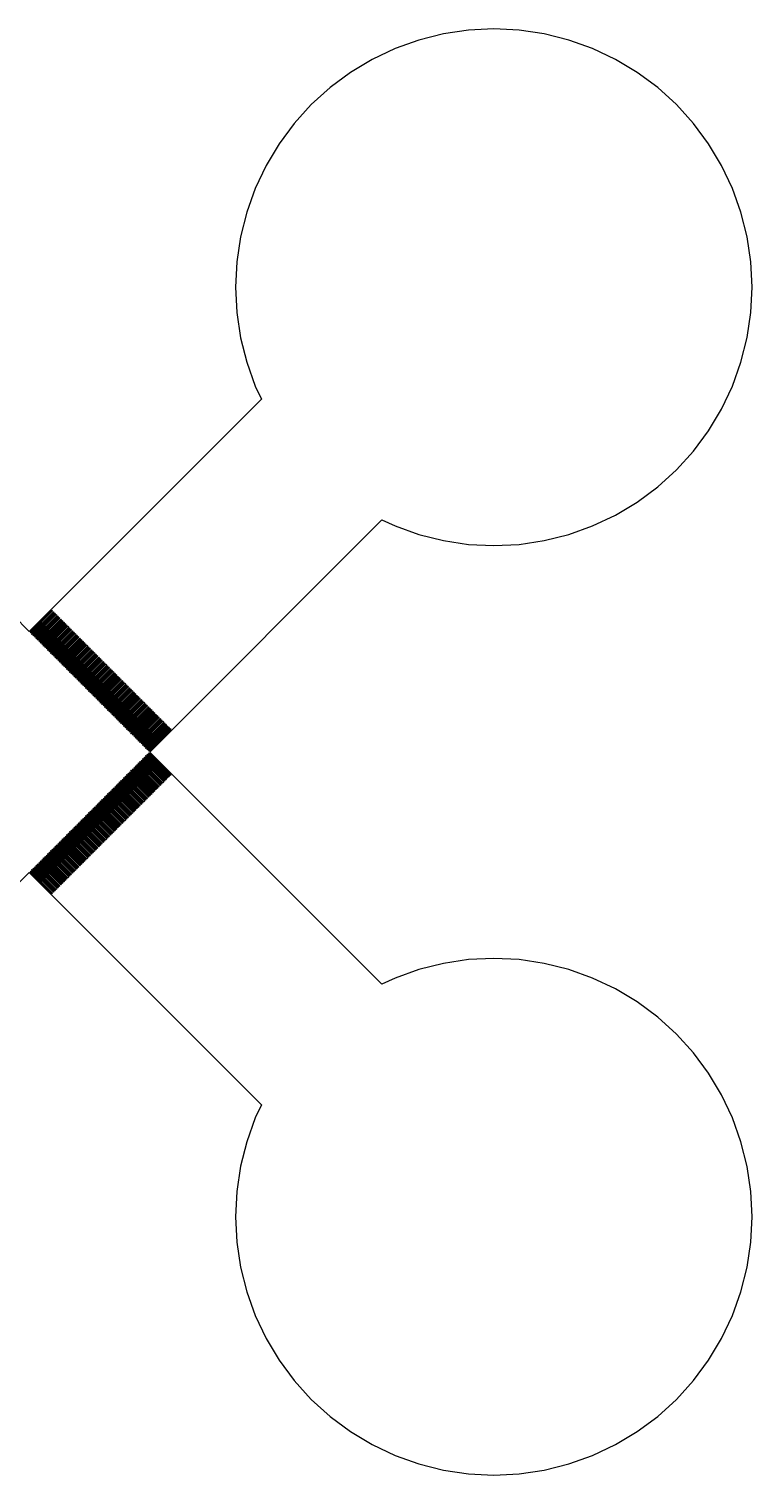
# Model space of a CAD drawing. Extents: x -73 to 181, y -8 to 80.
# Drawn here: x 27 to 34, y 38 to 52 of the extents above; entities that cross this region are included whole.
import ezdxf

# ---------------------------------------------------------------- set-up
doc = ezdxf.new("R2010")
doc.units = 0

msp = doc.modelspace()

# ---------------------------------------------------------------- linework, layer by layer
for p, q in [((31.0095, 51.9491), (30.7715, 51.8895)), ((31.2521, 51.9851), (31.0095, 51.9491)), ((31.4972, 51.9972), (31.2521, 51.9851)), ((31.7422, 51.9851), (31.4972, 51.9972)), ((31.9849, 51.9491), (31.7422, 51.9851)), ((32.2229, 51.8895), (31.9849, 51.9491)), ((30.5405, 51.8069), (30.3187, 51.702)), ((30.7715, 51.8895), (30.5405, 51.8069)), ((32.4539, 51.8069), (32.2229, 51.8895)), ((32.6757, 51.702), (32.4539, 51.8069)), ((30.3187, 51.702), (30.1083, 51.5759)), ((32.8861, 51.5759), (32.6757, 51.702)), ((30.1083, 51.5759), (29.9112, 51.4297)), ((33.0832, 51.4297), (32.8861, 51.5759)), ((29.9112, 51.4297), (29.7294, 51.265)), ((33.265, 51.265), (33.0832, 51.4297)), ((29.7294, 51.265), (29.5647, 51.0832)), ((33.4297, 51.0832), (33.265, 51.265)), ((29.5647, 51.0832), (29.4185, 50.8861)), ((33.5759, 50.8861), (33.4297, 51.0832)), ((29.4185, 50.8861), (29.2924, 50.6757)), ((33.702, 50.6757), (33.5759, 50.8861)), ((29.2924, 50.6757), (29.1875, 50.4539)), ((33.8069, 50.4539), (33.702, 50.6757)), ((29.1875, 50.4539), (29.1048, 50.2229)), ((33.8895, 50.2229), (33.8069, 50.4539)), ((29.1048, 50.2229), (29.0452, 49.9849)), ((33.9491, 49.9849), (33.8895, 50.2229)), ((29.0452, 49.9849), (29.0092, 49.7422)), ((33.9851, 49.7422), (33.9491, 49.9849)), ((29.0092, 49.7422), (28.9972, 49.4972)), ((33.9972, 49.4972), (33.9851, 49.7422)), ((28.9972, 49.4972), (29.0092, 49.2521)), ((33.9851, 49.2521), (33.9972, 49.4972)), ((29.0092, 49.2521), (29.0452, 49.0094)), ((33.9491, 49.0095), (33.9851, 49.2521)), ((29.0452, 49.0094), (29.1048, 48.7715)), ((33.8895, 48.7715), (33.9491, 49.0095)), ((29.1048, 48.7715), (29.1875, 48.5405)), ((33.8069, 48.5405), (33.8895, 48.7715)), ((29.1875, 48.5405), (29.2473, 48.414)), ((33.702, 48.3187), (33.8069, 48.5405)), ((27, 46.1667), (24.7527, 48.414)), ((29.2473, 48.414), (27, 46.1667)), ((33.5759, 48.1083), (33.702, 48.3187)), ((33.4297, 47.9112), (33.5759, 48.1083)), ((33.265, 47.7294), (33.4297, 47.9112)), ((33.0832, 47.5647), (33.265, 47.7294)), ((32.8861, 47.4185), (33.0832, 47.5647)), ((32.6757, 47.2924), (32.8861, 47.4185)), ((28.1667, 45), (30.414, 47.2473)), ((30.414, 47.2473), (30.5405, 47.1875)), ((30.5405, 47.1875), (30.7715, 47.1048)), ((32.2229, 47.1048), (32.4539, 47.1875)), ((32.4539, 47.1875), (32.6757, 47.2924)), ((30.7715, 47.1048), (31.0094, 47.0452)), ((31.0094, 47.0452), (31.2521, 47.0092)), ((31.7422, 47.0092), (31.9849, 47.0452)), ((31.9849, 47.0452), (32.2229, 47.1048)), ((31.2521, 47.0092), (31.4972, 46.9972)), ((31.4972, 46.9972), (31.7422, 47.0092)), ((27.0071, 46.1596), (27.2192, 46.3718)), ((27.2263, 46.3647), (27.0141, 46.1526)), ((27.0212, 46.1455), (27.2333, 46.3576)), ((27.2404, 46.3506), (27.0283, 46.1384)), ((27.0354, 46.1314), (27.2475, 46.3435)), ((27.2545, 46.3364), (27.0424, 46.1243)), ((27.0495, 46.1172), (27.2616, 46.3293)), ((27.2687, 46.3223), (27.0566, 46.1102)), ((27.2192, 46.3718), (27.2263, 46.3647)), ((27.2333, 46.3576), (27.2404, 46.3506)), ((27.2475, 46.3435), (27.2545, 46.3364)), ((27.2616, 46.3293), (27.2687, 46.3223)), ((27.0636, 46.1031), (27.2758, 46.3152)), ((27.2828, 46.3081), (27.0707, 46.096)), ((27.0778, 46.0889), (27.2899, 46.3011)), ((27.297, 46.294), (27.0849, 46.0819)), ((27.0919, 46.0748), (27.304, 46.2869)), ((27.3111, 46.2799), (27.099, 46.0677)), ((27.1061, 46.0607), (27.3182, 46.2728)), ((27.3253, 46.2657), (27.1131, 46.0536)), ((27.1202, 46.0465), (27.3323, 46.2586)), ((27.3394, 46.2516), (27.1273, 46.0394)), ((27.1344, 46.0324), (27.3465, 46.2445)), ((27.3535, 46.2374), (27.1414, 46.0253)), ((27.1485, 46.0182), (27.3606, 46.2303)), ((27.3677, 46.2233), (27.1556, 46.0112)), ((27.1626, 46.0041), (27.3748, 46.2162)), ((27.3818, 46.2091), (27.1697, 45.997)), ((27.1768, 45.9899), (27.3889, 46.2021)), ((27.396, 46.195), (27.1839, 45.9829)), ((27.1909, 45.9758), (27.403, 46.1879)), ((27.2758, 46.3152), (27.2828, 46.3081)), ((27.2899, 46.3011), (27.297, 46.294)), ((27.304, 46.2869), (27.3111, 46.2799)), ((27.3182, 46.2728), (27.3253, 46.2657)), ((27.3323, 46.2586), (27.3394, 46.2516)), ((27.3465, 46.2445), (27.3535, 46.2374)), ((27.3606, 46.2303), (27.3677, 46.2233)), ((27.3748, 46.2162), (27.3818, 46.2091)), ((27.3889, 46.2021), (27.396, 46.195)), ((27.403, 46.1879), (27.4101, 46.1809)), ((27.0141, 46.1526), (27.0071, 46.1596)), ((27.0283, 46.1384), (27.0212, 46.1455)), ((27.0424, 46.1243), (27.0354, 46.1314)), ((27.0566, 46.1102), (27.0495, 46.1172)), ((27.0707, 46.096), (27.0636, 46.1031)), ((27.0849, 46.0819), (27.0778, 46.0889)), ((27.099, 46.0677), (27.0919, 46.0748)), ((27.1131, 46.0536), (27.1061, 46.0607)), ((27.1273, 46.0394), (27.1202, 46.0465)), ((27.4101, 46.1809), (27.198, 45.9687)), ((27.2051, 45.9617), (27.4172, 46.1738)), ((27.4243, 46.1667), (27.2121, 45.9546)), ((27.2192, 45.9475), (27.4313, 46.1597)), ((27.4384, 46.1526), (27.2263, 45.9404)), ((27.2334, 45.9334), (27.4455, 46.1455)), ((27.4525, 46.1384), (27.2404, 45.9263)), ((27.2475, 45.9192), (27.4596, 46.1314)), ((27.4667, 46.1243), (27.2546, 45.9122)), ((27.2616, 45.9051), (27.4738, 46.1172)), ((27.4808, 46.1101), (27.2687, 45.898)), ((27.2758, 45.8909), (27.4879, 46.1031)), ((27.495, 46.096), (27.2829, 45.8839)), ((27.2899, 45.8768), (27.502, 46.0889)), ((27.5091, 46.0819), (27.297, 45.8697)), ((27.3041, 45.8627), (27.5162, 46.0748)), ((27.5233, 46.0677), (27.3111, 45.8556)), ((27.3182, 45.8485), (27.5303, 46.0607)), ((27.5374, 46.0536), (27.3253, 45.8414)), ((27.3323, 45.8344), (27.5445, 46.0465)), ((27.4172, 46.1738), (27.4243, 46.1667)), ((27.4313, 46.1597), (27.4384, 46.1526)), ((27.4455, 46.1455), (27.4525, 46.1384)), ((27.4596, 46.1314), (27.4667, 46.1243)), ((27.4738, 46.1172), (27.4808, 46.1101)), ((27.4879, 46.1031), (27.495, 46.096)), ((27.502, 46.0889), (27.5091, 46.0819)), ((27.5162, 46.0748), (27.5233, 46.0677)), ((27.5303, 46.0607), (27.5374, 46.0536)), ((27.5445, 46.0465), (27.5515, 46.0394)), ((27.1414, 46.0253), (27.1344, 46.0324)), ((27.1556, 46.0112), (27.1485, 46.0182)), ((27.1697, 45.997), (27.1626, 46.0041)), ((27.1839, 45.9829), (27.1768, 45.9899)), ((27.198, 45.9687), (27.1909, 45.9758)), ((27.2121, 45.9546), (27.2051, 45.9617)), ((27.2263, 45.9404), (27.2192, 45.9475)), ((27.2404, 45.9263), (27.2334, 45.9334)), ((27.2546, 45.9122), (27.2475, 45.9192)), ((27.2687, 45.898), (27.2616, 45.9051)), ((27.5515, 46.0394), (27.3394, 45.8273)), ((27.3465, 45.8202), (27.5586, 46.0324)), ((27.5657, 46.0253), (27.3535, 45.8132)), ((27.3606, 45.8061), (27.5728, 46.0182)), ((27.5798, 46.0112), (27.3677, 45.799)), ((27.3748, 45.792), (27.5869, 46.0041)), ((27.594, 45.997), (27.3818, 45.7849)), ((27.3889, 45.7778), (27.601, 45.9899)), ((27.6081, 45.9829), (27.396, 45.7707)), ((27.4031, 45.7637), (27.6152, 45.9758)), ((27.6223, 45.9687), (27.4101, 45.7566)), ((27.4172, 45.7495), (27.6293, 45.9617)), ((27.6364, 45.9546), (27.4243, 45.7424)), ((27.4313, 45.7354), (27.6435, 45.9475)), ((27.6505, 45.9404), (27.4384, 45.7283)), ((27.4455, 45.7212), (27.6576, 45.9334)), ((27.6647, 45.9263), (27.4525, 45.7142)), ((27.4596, 45.7071), (27.6718, 45.9192)), ((27.6788, 45.9122), (27.4667, 45.7)), ((27.4738, 45.693), (27.6859, 45.9051)), ((27.5586, 46.0324), (27.5657, 46.0253)), ((27.5728, 46.0182), (27.5798, 46.0112)), ((27.5869, 46.0041), (27.594, 45.997)), ((27.601, 45.9899), (27.6081, 45.9829)), ((27.6152, 45.9758), (27.6223, 45.9687)), ((27.6293, 45.9617), (27.6364, 45.9546)), ((27.6435, 45.9475), (27.6505, 45.9404)), ((27.6576, 45.9334), (27.6647, 45.9263)), ((27.6718, 45.9192), (27.6788, 45.9122)), ((27.6859, 45.9051), (27.693, 45.898)), ((27.2829, 45.8839), (27.2758, 45.8909)), ((27.297, 45.8697), (27.2899, 45.8768)), ((27.3111, 45.8556), (27.3041, 45.8627)), ((27.3253, 45.8414), (27.3182, 45.8485)), ((27.3394, 45.8273), (27.3323, 45.8344)), ((27.3535, 45.8132), (27.3465, 45.8202)), ((27.3677, 45.799), (27.3606, 45.8061)), ((27.3818, 45.7849), (27.3748, 45.792)), ((27.396, 45.7707), (27.3889, 45.7778)), ((27.4101, 45.7566), (27.4031, 45.7637)), ((27.693, 45.898), (27.4808, 45.6859)), ((27.4879, 45.6788), (27.7, 45.8909)), ((27.7071, 45.8839), (27.495, 45.6718)), ((27.502, 45.6647), (27.7142, 45.8768)), ((27.7212, 45.8697), (27.5091, 45.6576)), ((27.5162, 45.6505), (27.7283, 45.8627)), ((27.7354, 45.8556), (27.5233, 45.6435)), ((27.5303, 45.6364), (27.7425, 45.8485)), ((27.7495, 45.8414), (27.5374, 45.6293)), ((27.5445, 45.6222), (27.7566, 45.8344)), ((27.7637, 45.8273), (27.5515, 45.6152)), ((27.5586, 45.6081), (27.7708, 45.8202)), ((27.7778, 45.8132), (27.5657, 45.601)), ((27.5728, 45.594), (27.7849, 45.8061)), ((27.792, 45.799), (27.5798, 45.5869)), ((27.5869, 45.5798), (27.799, 45.792)), ((27.8061, 45.7849), (27.594, 45.5728)), ((27.601, 45.5657), (27.8132, 45.7778)), ((27.8202, 45.7708), (27.6081, 45.5586)), ((27.6152, 45.5515), (27.8273, 45.7637)), ((27.7, 45.8909), (27.7071, 45.8839)), ((27.7142, 45.8768), (27.7212, 45.8697)), ((27.7283, 45.8627), (27.7354, 45.8556)), ((27.7425, 45.8485), (27.7495, 45.8414)), ((27.7566, 45.8344), (27.7637, 45.8273)), ((27.7708, 45.8202), (27.7778, 45.8132)), ((27.7849, 45.8061), (27.792, 45.799)), ((27.799, 45.792), (27.8061, 45.7849)), ((27.8132, 45.7778), (27.8202, 45.7708)), ((27.8273, 45.7637), (27.8344, 45.7566)), ((27.4243, 45.7424), (27.4172, 45.7495)), ((27.4384, 45.7283), (27.4313, 45.7354)), ((27.4525, 45.7142), (27.4455, 45.7212)), ((27.4667, 45.7), (27.4596, 45.7071)), ((27.4808, 45.6859), (27.4738, 45.693)), ((27.495, 45.6718), (27.4879, 45.6788)), ((27.5091, 45.6576), (27.502, 45.6647)), ((27.5233, 45.6435), (27.5162, 45.6505)), ((27.5374, 45.6293), (27.5303, 45.6364)), ((27.5515, 45.6152), (27.5445, 45.6222)), ((27.8344, 45.7566), (27.6222, 45.5445)), ((27.6293, 45.5374), (27.8414, 45.7495)), ((27.8485, 45.7425), (27.6364, 45.5303)), ((27.6435, 45.5233), (27.8556, 45.7354)), ((27.8627, 45.7283), (27.6505, 45.5162)), ((27.6576, 45.5091), (27.8697, 45.7212)), ((27.8768, 45.7142), (27.6647, 45.502)), ((27.6718, 45.495), (27.8839, 45.7071)), ((27.8909, 45.7), (27.6788, 45.4879)), ((27.6859, 45.4808), (27.898, 45.693)), ((27.9051, 45.6859), (27.693, 45.4738)), ((27.7, 45.4667), (27.9122, 45.6788)), ((27.9192, 45.6718), (27.7071, 45.4596)), ((27.7142, 45.4525), (27.9263, 45.6647)), ((27.9334, 45.6576), (27.7212, 45.4455)), ((27.7283, 45.4384), (27.9404, 45.6505)), ((27.9475, 45.6435), (27.7354, 45.4313)), ((27.7424, 45.4243), (27.9546, 45.6364)), ((27.9617, 45.6293), (27.7495, 45.4172)), ((27.7566, 45.4101), (27.9687, 45.6223)), ((27.8414, 45.7495), (27.8485, 45.7425)), ((27.8556, 45.7354), (27.8627, 45.7283)), ((27.8697, 45.7212), (27.8768, 45.7142)), ((27.8839, 45.7071), (27.8909, 45.7)), ((27.898, 45.693), (27.9051, 45.6859)), ((27.9122, 45.6788), (27.9192, 45.6718)), ((27.9263, 45.6647), (27.9334, 45.6576)), ((27.9404, 45.6505), (27.9475, 45.6435)), ((27.9546, 45.6364), (27.9617, 45.6293)), ((27.9687, 45.6223), (27.9758, 45.6152)), ((27.5657, 45.601), (27.5586, 45.6081)), ((27.5798, 45.5869), (27.5728, 45.594)), ((27.594, 45.5728), (27.5869, 45.5798)), ((27.6081, 45.5586), (27.601, 45.5657)), ((27.6222, 45.5445), (27.6152, 45.5515)), ((27.6364, 45.5303), (27.6293, 45.5374)), ((27.6505, 45.5162), (27.6435, 45.5233)), ((27.6647, 45.502), (27.6576, 45.5091)), ((27.6788, 45.4879), (27.6718, 45.495)), ((27.9758, 45.6152), (27.7637, 45.4031)), ((27.7707, 45.396), (27.9829, 45.6081)), ((27.9899, 45.601), (27.7778, 45.3889)), ((27.7849, 45.3818), (27.997, 45.594)), ((28.0041, 45.5869), (27.792, 45.3748)), ((27.799, 45.3677), (28.0112, 45.5798)), ((28.0182, 45.5728), (27.8061, 45.3606)), ((27.8132, 45.3535), (28.0253, 45.5657)), ((28.0324, 45.5586), (27.8202, 45.3465)), ((27.8273, 45.3394), (28.0394, 45.5515)), ((28.0465, 45.5445), (27.8344, 45.3323)), ((27.8414, 45.3253), (28.0536, 45.5374)), ((28.0607, 45.5303), (27.8485, 45.3182)), ((27.8556, 45.3111), (28.0677, 45.5233)), ((28.0748, 45.5162), (27.8627, 45.3041)), ((27.8697, 45.297), (28.0819, 45.5091)), ((28.0889, 45.502), (27.8768, 45.2899)), ((27.8839, 45.2829), (28.096, 45.495)), ((28.1031, 45.4879), (27.8909, 45.2758)), ((27.9829, 45.6081), (27.9899, 45.601)), ((27.997, 45.594), (28.0041, 45.5869)), ((28.0112, 45.5798), (28.0182, 45.5728)), ((28.0253, 45.5657), (28.0324, 45.5586)), ((28.0394, 45.5515), (28.0465, 45.5445)), ((28.0536, 45.5374), (28.0607, 45.5303)), ((28.0677, 45.5233), (28.0748, 45.5162)), ((28.0819, 45.5091), (28.0889, 45.502)), ((28.096, 45.495), (28.1031, 45.4879)), ((27.693, 45.4738), (27.6859, 45.4808)), ((27.7071, 45.4596), (27.7, 45.4667)), ((27.7212, 45.4455), (27.7142, 45.4525)), ((27.7354, 45.4313), (27.7283, 45.4384)), ((27.7495, 45.4172), (27.7424, 45.4243)), ((27.7637, 45.4031), (27.7566, 45.4101)), ((27.7778, 45.3889), (27.7707, 45.396)), ((27.792, 45.3748), (27.7849, 45.3818)), ((27.8061, 45.3606), (27.799, 45.3677)), ((27.8202, 45.3465), (27.8132, 45.3535)), ((27.898, 45.2687), (28.1101, 45.4808)), ((28.1172, 45.4738), (27.9051, 45.2616)), ((27.9122, 45.2546), (28.1243, 45.4667)), ((28.1314, 45.4596), (27.9192, 45.2475)), ((27.9263, 45.2404), (28.1384, 45.4525)), ((28.1455, 45.4455), (27.9334, 45.2334)), ((27.9404, 45.2263), (28.1526, 45.4384)), ((28.1597, 45.4313), (27.9475, 45.2192)), ((27.9546, 45.2121), (28.1667, 45.4243)), ((28.1738, 45.4172), (27.9617, 45.2051)), ((27.9687, 45.198), (28.1809, 45.4101)), ((28.1879, 45.403), (27.9758, 45.1909)), ((27.9829, 45.1839), (28.195, 45.396)), ((28.2021, 45.3889), (27.9899, 45.1768)), ((27.997, 45.1697), (28.2091, 45.3818)), ((28.2162, 45.3748), (28.0041, 45.1626)), ((28.0112, 45.1556), (28.2233, 45.3677)), ((28.2303, 45.3606), (28.0182, 45.1485)), ((28.0253, 45.1414), (28.2374, 45.3535)), ((28.2445, 45.3465), (28.0324, 45.1344)), ((28.1101, 45.4808), (28.1172, 45.4738)), ((28.1243, 45.4667), (28.1314, 45.4596)), ((28.1384, 45.4525), (28.1455, 45.4455)), ((28.1526, 45.4384), (28.1597, 45.4313)), ((28.1667, 45.4243), (28.1738, 45.4172)), ((28.1809, 45.4101), (28.1879, 45.403)), ((28.195, 45.396), (28.2021, 45.3889)), ((28.2091, 45.3818), (28.2162, 45.3748)), ((28.2233, 45.3677), (28.2303, 45.3606)), ((28.2374, 45.3535), (28.2445, 45.3465)), ((27.8344, 45.3323), (27.8273, 45.3394)), ((27.8485, 45.3182), (27.8414, 45.3253)), ((27.8627, 45.3041), (27.8556, 45.3111)), ((27.8768, 45.2899), (27.8697, 45.297)), ((27.8909, 45.2758), (27.8839, 45.2829)), ((27.9051, 45.2616), (27.898, 45.2687)), ((27.9192, 45.2475), (27.9122, 45.2546)), ((27.9334, 45.2334), (27.9263, 45.2404)), ((27.9475, 45.2192), (27.9404, 45.2263)), ((27.9617, 45.2051), (27.9546, 45.2121)), ((28.0394, 45.1273), (28.2516, 45.3394)), ((28.2586, 45.3323), (28.0465, 45.1202)), ((28.0536, 45.1131), (28.2657, 45.3253)), ((28.2728, 45.3182), (28.0607, 45.1061)), ((28.0677, 45.099), (28.2799, 45.3111)), ((28.2869, 45.304), (28.0748, 45.0919)), ((28.0819, 45.0849), (28.294, 45.297)), ((28.3011, 45.2899), (28.0889, 45.0778)), ((28.096, 45.0707), (28.3081, 45.2828)), ((28.3152, 45.2758), (28.1031, 45.0636)), ((28.1102, 45.0566), (28.3223, 45.2687)), ((28.3293, 45.2616), (28.1172, 45.0495)), ((28.1243, 45.0424), (28.3364, 45.2545)), ((28.3435, 45.2475), (28.1314, 45.0354)), ((28.1384, 45.0283), (28.3506, 45.2404)), ((28.3576, 45.2333), (28.1455, 45.0212)), ((28.1526, 45.0141), (28.3647, 45.2263)), ((28.3718, 45.2192), (28.1596, 45.0071)), ((28.2516, 45.3394), (28.2586, 45.3323)), ((28.2657, 45.3253), (28.2728, 45.3182)), ((28.2799, 45.3111), (28.2869, 45.304)), ((28.294, 45.297), (28.3011, 45.2899)), ((28.3081, 45.2828), (28.3152, 45.2758)), ((28.3223, 45.2687), (28.3293, 45.2616)), ((28.3364, 45.2545), (28.3435, 45.2475)), ((28.3506, 45.2404), (28.3576, 45.2333)), ((28.3647, 45.2263), (28.3718, 45.2192)), ((27.9758, 45.1909), (27.9687, 45.198)), ((27.9899, 45.1768), (27.9829, 45.1839)), ((28.0041, 45.1626), (27.997, 45.1697)), ((28.0182, 45.1485), (28.0112, 45.1556)), ((28.0324, 45.1344), (28.0253, 45.1414)), ((28.0465, 45.1202), (28.0394, 45.1273)), ((28.0607, 45.1061), (28.0536, 45.1131)), ((28.0748, 45.0919), (28.0677, 45.099)), ((28.0889, 45.0778), (28.0819, 45.0849)), ((28.1031, 45.0636), (28.096, 45.0707)), ((28.0818, 44.9151), (28.0889, 44.9222)), ((28.0889, 44.9222), (28.3011, 44.7101)), ((28.096, 44.9293), (28.1031, 44.9363)), ((28.3081, 44.7171), (28.096, 44.9293)), ((28.1031, 44.9363), (28.3152, 44.7242)), ((28.1101, 44.9434), (28.1172, 44.9505)), ((28.3223, 44.7313), (28.1101, 44.9434)), ((28.1172, 45.0495), (28.1102, 45.0566)), ((28.1172, 44.9505), (28.3293, 44.7384)), ((28.1314, 45.0354), (28.1243, 45.0424)), ((28.1243, 44.9576), (28.1314, 44.9646)), ((28.3364, 44.7454), (28.1243, 44.9576)), ((28.1314, 44.9646), (28.3435, 44.7525)), ((28.1455, 45.0212), (28.1384, 45.0283)), ((28.1384, 44.9717), (28.1455, 44.9788)), ((28.3506, 44.7596), (28.1384, 44.9717)), ((28.1455, 44.9788), (28.3576, 44.7667)), ((28.1596, 45.0071), (28.1526, 45.0141)), ((28.1526, 44.9858), (28.1596, 44.9929)), ((28.3647, 44.7737), (28.1526, 44.9858)), ((28.1596, 44.9929), (28.3718, 44.7808)), ((30.414, 42.7527), (28.1667, 45)), ((27.9546, 44.7879), (27.9617, 44.7949)), ((28.1667, 44.5757), (27.9546, 44.7879)), ((27.9617, 44.7949), (28.1738, 44.5828)), ((27.9687, 44.802), (27.9758, 44.8091)), ((28.1808, 44.5899), (27.9687, 44.802)), ((27.9758, 44.8091), (28.1879, 44.597)), ((27.9829, 44.8161), (27.9899, 44.8232)), ((28.195, 44.604), (27.9829, 44.8161)), ((27.9899, 44.8232), (28.2021, 44.6111)), ((27.997, 44.8303), (28.0041, 44.8374)), ((28.2091, 44.6182), (27.997, 44.8303)), ((28.0041, 44.8374), (28.2162, 44.6252)), ((28.0112, 44.8444), (28.0182, 44.8515)), ((28.2233, 44.6323), (28.0112, 44.8444)), ((28.0182, 44.8515), (28.2303, 44.6394)), ((28.0253, 44.8586), (28.0324, 44.8656)), ((28.2374, 44.6465), (28.0253, 44.8586)), ((28.0324, 44.8656), (28.2445, 44.6535)), ((28.0394, 44.8727), (28.0465, 44.8798)), ((28.2516, 44.6606), (28.0394, 44.8727)), ((28.0465, 44.8798), (28.2586, 44.6677)), ((28.0536, 44.8869), (28.0606, 44.8939)), ((28.2657, 44.6747), (28.0536, 44.8869)), ((28.0606, 44.8939), (28.2728, 44.6818)), ((28.0677, 44.901), (28.0748, 44.9081)), ((28.2798, 44.6889), (28.0677, 44.901)), ((28.0748, 44.9081), (28.2869, 44.6959)), ((28.294, 44.703), (28.0818, 44.9151)), ((27.8132, 44.6464), (27.8202, 44.6535)), ((28.0253, 44.4343), (27.8132, 44.6464)), ((27.8202, 44.6535), (28.0323, 44.4414)), ((27.8273, 44.6606), (27.8344, 44.6676)), ((28.0394, 44.4485), (27.8273, 44.6606)), ((27.8344, 44.6676), (28.0465, 44.4555)), ((27.8414, 44.6747), (27.8485, 44.6818)), ((28.0536, 44.4626), (27.8414, 44.6747)), ((27.8485, 44.6818), (28.0606, 44.4697)), ((27.8556, 44.6889), (27.8627, 44.6959)), ((28.0677, 44.4767), (27.8556, 44.6889)), ((27.8627, 44.6959), (28.0748, 44.4838)), ((27.8697, 44.703), (27.8768, 44.7101)), ((28.0819, 44.4909), (27.8697, 44.703)), ((27.8768, 44.7101), (28.0889, 44.498)), ((27.8839, 44.7171), (27.8909, 44.7242)), ((28.096, 44.505), (27.8839, 44.7171)), ((27.8909, 44.7242), (28.1031, 44.5121)), ((27.898, 44.7313), (27.9051, 44.7384)), ((28.1101, 44.5192), (27.898, 44.7313)), ((27.9051, 44.7384), (28.1172, 44.5262)), ((27.9122, 44.7454), (27.9192, 44.7525)), ((28.1243, 44.5333), (27.9122, 44.7454)), ((27.9192, 44.7525), (28.1313, 44.5404)), ((27.9263, 44.7596), (27.9334, 44.7666)), ((28.1384, 44.5474), (27.9263, 44.7596)), ((27.9334, 44.7666), (28.1455, 44.5545)), ((27.9404, 44.7737), (27.9475, 44.7808)), ((28.1526, 44.5616), (27.9404, 44.7737)), ((27.9475, 44.7808), (28.1596, 44.5687)), ((28.2445, 44.6535), (28.2374, 44.6465)), ((28.2586, 44.6677), (28.2516, 44.6606)), ((28.2728, 44.6818), (28.2657, 44.6747)), ((28.2869, 44.6959), (28.2798, 44.6889)), ((28.3011, 44.7101), (28.294, 44.703)), ((28.3152, 44.7242), (28.3081, 44.7171)), ((28.3293, 44.7384), (28.3223, 44.7313)), ((28.3435, 44.7525), (28.3364, 44.7454)), ((28.3576, 44.7667), (28.3506, 44.7596)), ((28.3718, 44.7808), (28.3647, 44.7737)), ((27.6717, 44.505), (27.6788, 44.5121)), ((27.8839, 44.2929), (27.6717, 44.505)), ((27.6788, 44.5121), (27.8909, 44.3)), ((27.6859, 44.5191), (27.6929, 44.5262)), ((27.898, 44.307), (27.6859, 44.5191)), ((27.6929, 44.5262), (27.9051, 44.3141)), ((27.7, 44.5333), (27.7071, 44.5404)), ((27.9122, 44.3212), (27.7, 44.5333)), ((27.7071, 44.5404), (27.9192, 44.3282)), ((27.7142, 44.5474), (27.7212, 44.5545)), ((27.9263, 44.3353), (27.7142, 44.5474)), ((27.7212, 44.5545), (27.9334, 44.3424)), ((27.7283, 44.5616), (27.7354, 44.5686)), ((27.9404, 44.3495), (27.7283, 44.5616)), ((27.7354, 44.5686), (27.9475, 44.3565)), ((27.7424, 44.5757), (27.7495, 44.5828)), ((27.9546, 44.3636), (27.7424, 44.5757)), ((27.7495, 44.5828), (27.9616, 44.3707)), ((27.7566, 44.5899), (27.7637, 44.5969)), ((27.9687, 44.3777), (27.7566, 44.5899)), ((27.7637, 44.5969), (27.9758, 44.3848)), ((27.7707, 44.604), (27.7778, 44.6111)), ((27.9829, 44.3919), (27.7707, 44.604)), ((27.7778, 44.6111), (27.9899, 44.399)), ((27.7849, 44.6181), (27.7919, 44.6252)), ((27.997, 44.406), (27.7849, 44.6181)), ((27.7919, 44.6252), (28.0041, 44.4131)), ((27.799, 44.6323), (27.8061, 44.6394)), ((28.0111, 44.4202), (27.799, 44.6323)), ((27.8061, 44.6394), (28.0182, 44.4272)), ((28.1031, 44.5121), (28.096, 44.505)), ((28.1172, 44.5262), (28.1101, 44.5192)), ((28.1313, 44.5404), (28.1243, 44.5333)), ((28.1455, 44.5545), (28.1384, 44.5474)), ((28.1596, 44.5687), (28.1526, 44.5616)), ((28.1738, 44.5828), (28.1667, 44.5757)), ((28.1879, 44.597), (28.1808, 44.5899)), ((28.2021, 44.6111), (28.195, 44.604)), ((28.2162, 44.6252), (28.2091, 44.6182)), ((28.2303, 44.6394), (28.2233, 44.6323)), ((27.5303, 44.3636), (27.5374, 44.3707)), ((27.7424, 44.1515), (27.5303, 44.3636)), ((27.5374, 44.3707), (27.7495, 44.1586)), ((27.5445, 44.3777), (27.5515, 44.3848)), ((27.7566, 44.1656), (27.5445, 44.3777)), ((27.5515, 44.3848), (27.7637, 44.1727)), ((27.5586, 44.3919), (27.5657, 44.399)), ((27.7707, 44.1798), (27.5586, 44.3919)), ((27.5657, 44.399), (27.7778, 44.1868)), ((27.5728, 44.406), (27.5798, 44.4131)), ((27.7849, 44.1939), (27.5728, 44.406)), ((27.5798, 44.4131), (27.7919, 44.201)), ((27.5869, 44.4202), (27.594, 44.4272)), ((27.799, 44.208), (27.5869, 44.4202)), ((27.594, 44.4272), (27.8061, 44.2151)), ((27.601, 44.4343), (27.6081, 44.4414)), ((27.8132, 44.2222), (27.601, 44.4343)), ((27.6081, 44.4414), (27.8202, 44.2292)), ((27.6152, 44.4485), (27.6222, 44.4555)), ((27.8273, 44.2363), (27.6152, 44.4485)), ((27.6222, 44.4555), (27.8344, 44.2434)), ((27.6293, 44.4626), (27.6364, 44.4697)), ((27.8414, 44.2505), (27.6293, 44.4626)), ((27.6364, 44.4697), (27.8485, 44.2575)), ((27.6434, 44.4767), (27.6505, 44.4838)), ((27.8556, 44.2646), (27.6434, 44.4767)), ((27.6505, 44.4838), (27.8626, 44.2717)), ((27.6576, 44.4909), (27.6647, 44.4979)), ((27.8697, 44.2787), (27.6576, 44.4909)), ((27.6647, 44.4979), (27.8768, 44.2858)), ((27.9616, 44.3707), (27.9546, 44.3636)), ((27.9758, 44.3848), (27.9687, 44.3777)), ((27.9899, 44.399), (27.9829, 44.3919)), ((28.0041, 44.4131), (27.997, 44.406)), ((28.0182, 44.4272), (28.0111, 44.4202)), ((28.0323, 44.4414), (28.0253, 44.4343)), ((28.0465, 44.4555), (28.0394, 44.4485)), ((28.0606, 44.4697), (28.0536, 44.4626)), ((28.0748, 44.4838), (28.0677, 44.4767)), ((28.0889, 44.498), (28.0819, 44.4909)), ((27.3889, 44.2222), (27.396, 44.2292)), ((27.396, 44.2292), (27.6081, 44.0171)), ((27.403, 44.2363), (27.4101, 44.2434)), ((27.6152, 44.0242), (27.403, 44.2363)), ((27.4101, 44.2434), (27.6222, 44.0313)), ((27.4172, 44.2505), (27.4243, 44.2575)), ((27.6293, 44.0383), (27.4172, 44.2505)), ((27.4243, 44.2575), (27.6364, 44.0454)), ((27.4313, 44.2646), (27.4384, 44.2717)), ((27.6435, 44.0525), (27.4313, 44.2646)), ((27.4384, 44.2717), (27.6505, 44.0596)), ((27.4455, 44.2787), (27.4525, 44.2858)), ((27.6576, 44.0666), (27.4455, 44.2787)), ((27.4525, 44.2858), (27.6647, 44.0737)), ((27.4596, 44.2929), (27.4667, 44.3)), ((27.6718, 44.0808), (27.4596, 44.2929)), ((27.4667, 44.3), (27.6788, 44.0878)), ((27.4738, 44.307), (27.4808, 44.3141)), ((27.6859, 44.0949), (27.4738, 44.307)), ((27.4808, 44.3141), (27.693, 44.102)), ((27.4879, 44.3212), (27.495, 44.3282)), ((27.7, 44.1091), (27.4879, 44.3212)), ((27.495, 44.3282), (27.7071, 44.1161)), ((27.502, 44.3353), (27.5091, 44.3424)), ((27.7142, 44.1232), (27.502, 44.3353)), ((27.5091, 44.3424), (27.7212, 44.1303)), ((27.5162, 44.3495), (27.5233, 44.3565)), ((27.7283, 44.1373), (27.5162, 44.3495)), ((27.5233, 44.3565), (27.7354, 44.1444)), ((27.8202, 44.2292), (27.8132, 44.2222)), ((27.8344, 44.2434), (27.8273, 44.2363)), ((27.8485, 44.2575), (27.8414, 44.2505)), ((27.8626, 44.2717), (27.8556, 44.2646)), ((27.8768, 44.2858), (27.8697, 44.2787)), ((27.8909, 44.3), (27.8839, 44.2929)), ((27.9051, 44.3141), (27.898, 44.307)), ((27.9192, 44.3282), (27.9122, 44.3212)), ((27.9334, 44.3424), (27.9263, 44.3353)), ((27.9475, 44.3565), (27.9404, 44.3495)), ((27.2475, 44.0808), (27.2545, 44.0878)), ((27.2545, 44.0878), (27.4667, 43.8757)), ((27.2616, 44.0949), (27.2687, 44.102)), ((27.4738, 43.8828), (27.2616, 44.0949)), ((27.2687, 44.102), (27.4808, 43.8898)), ((27.2758, 44.109), (27.2828, 44.1161)), ((27.4879, 43.8969), (27.2758, 44.109)), ((27.2828, 44.1161), (27.495, 43.904)), ((27.2899, 44.1232), (27.297, 44.1302)), ((27.502, 43.9111), (27.2899, 44.1232)), ((27.297, 44.1302), (27.5091, 43.9181)), ((27.304, 44.1373), (27.3111, 44.1444)), ((27.5162, 43.9252), (27.304, 44.1373)), ((27.3111, 44.1444), (27.5233, 43.9323)), ((27.3182, 44.1515), (27.3253, 44.1585)), ((27.5303, 43.9393), (27.3182, 44.1515)), ((27.3253, 44.1585), (27.5374, 43.9464)), ((27.3323, 44.1656), (27.3394, 44.1727)), ((27.5445, 43.9535), (27.3323, 44.1656)), ((27.3394, 44.1727), (27.5515, 43.9606)), ((27.3465, 44.1798), (27.3535, 44.1868)), ((27.5586, 43.9676), (27.3465, 44.1798)), ((27.3535, 44.1868), (27.5657, 43.9747)), ((27.3606, 44.1939), (27.3677, 44.201)), ((27.5728, 43.9818), (27.3606, 44.1939)), ((27.3677, 44.201), (27.5798, 43.9888)), ((27.3748, 44.208), (27.3818, 44.2151)), ((27.5869, 43.9959), (27.3748, 44.208)), ((27.3818, 44.2151), (27.594, 44.003)), ((27.601, 44.0101), (27.3889, 44.2222)), ((27.6788, 44.0878), (27.6718, 44.0808)), ((27.693, 44.102), (27.6859, 44.0949)), ((27.7071, 44.1161), (27.7, 44.1091)), ((27.7212, 44.1303), (27.7142, 44.1232)), ((27.7354, 44.1444), (27.7283, 44.1373)), ((27.7495, 44.1586), (27.7424, 44.1515)), ((27.7637, 44.1727), (27.7566, 44.1656)), ((27.7778, 44.1868), (27.7707, 44.1798)), ((27.7919, 44.201), (27.7849, 44.1939)), ((27.8061, 44.2151), (27.799, 44.208)), ((27.1061, 43.9393), (27.1131, 43.9464)), ((27.1131, 43.9464), (27.3253, 43.7343)), ((27.1202, 43.9535), (27.1273, 43.9606)), ((27.3323, 43.7413), (27.1202, 43.9535)), ((27.1273, 43.9606), (27.3394, 43.7484)), ((27.1343, 43.9676), (27.1414, 43.9747)), ((27.3465, 43.7555), (27.1343, 43.9676)), ((27.1414, 43.9747), (27.3535, 43.7626)), ((27.1485, 43.9818), (27.1556, 43.9888)), ((27.3606, 43.7696), (27.1485, 43.9818)), ((27.1556, 43.9888), (27.3677, 43.7767)), ((27.1626, 43.9959), (27.1697, 44.003)), ((27.3748, 43.7838), (27.1626, 43.9959)), ((27.1697, 44.003), (27.3818, 43.7909)), ((27.1768, 44.01), (27.1839, 44.0171)), ((27.3889, 43.7979), (27.1768, 44.01)), ((27.1839, 44.0171), (27.396, 43.805)), ((27.1909, 44.0242), (27.198, 44.0313)), ((27.403, 43.8121), (27.1909, 44.0242)), ((27.198, 44.0313), (27.4101, 43.8191)), ((27.2051, 44.0383), (27.2121, 44.0454)), ((27.4172, 43.8262), (27.2051, 44.0383)), ((27.2121, 44.0454), (27.4243, 43.8333)), ((27.2192, 44.0525), (27.2263, 44.0596)), ((27.4313, 43.8403), (27.2192, 44.0525)), ((27.2263, 44.0596), (27.4384, 43.8474)), ((27.2333, 44.0666), (27.2404, 44.0737)), ((27.4455, 43.8545), (27.2333, 44.0666)), ((27.2404, 44.0737), (27.4525, 43.8616)), ((27.4596, 43.8686), (27.2475, 44.0808)), ((27.5374, 43.9464), (27.5303, 43.9393)), ((27.5515, 43.9606), (27.5445, 43.9535)), ((27.5657, 43.9747), (27.5586, 43.9676)), ((27.5798, 43.9888), (27.5728, 43.9818)), ((27.594, 44.003), (27.5869, 43.9959)), ((27.6081, 44.0171), (27.601, 44.0101)), ((27.6222, 44.0313), (27.6152, 44.0242)), ((27.6364, 44.0454), (27.6293, 44.0383)), ((27.6505, 44.0596), (27.6435, 44.0525)), ((27.6647, 44.0737), (27.6576, 44.0666)), ((24.7527, 41.586), (27, 43.8333)), ((27, 43.8333), (29.2473, 41.586)), ((27.0071, 43.8403), (27.0141, 43.8474)), ((27.2192, 43.6282), (27.0071, 43.8403)), ((27.0141, 43.8474), (27.2263, 43.6353)), ((27.0212, 43.8545), (27.0283, 43.8616)), ((27.2333, 43.6424), (27.0212, 43.8545)), ((27.0283, 43.8616), (27.2404, 43.6494)), ((27.0354, 43.8686), (27.0424, 43.8757)), ((27.2475, 43.6565), (27.0354, 43.8686)), ((27.0424, 43.8757), (27.2545, 43.6636)), ((27.0495, 43.8828), (27.0566, 43.8898)), ((27.2616, 43.6707), (27.0495, 43.8828)), ((27.0566, 43.8898), (27.2687, 43.6777)), ((27.0636, 43.8969), (27.0707, 43.904)), ((27.2758, 43.6848), (27.0636, 43.8969)), ((27.0707, 43.904), (27.2828, 43.6919)), ((27.0778, 43.9111), (27.0849, 43.9181)), ((27.2899, 43.6989), (27.0778, 43.9111)), ((27.0849, 43.9181), (27.297, 43.706)), ((27.0919, 43.9252), (27.099, 43.9323)), ((27.304, 43.7131), (27.0919, 43.9252)), ((27.099, 43.9323), (27.3111, 43.7201)), ((27.3182, 43.7272), (27.1061, 43.9393)), ((27.396, 43.805), (27.3889, 43.7979)), ((27.4101, 43.8191), (27.403, 43.8121)), ((27.4243, 43.8333), (27.4172, 43.8262)), ((27.4384, 43.8474), (27.4313, 43.8403)), ((27.4525, 43.8616), (27.4455, 43.8545)), ((27.4667, 43.8757), (27.4596, 43.8686)), ((27.4808, 43.8898), (27.4738, 43.8828)), ((27.495, 43.904), (27.4879, 43.8969)), ((27.5091, 43.9181), (27.502, 43.9111)), ((27.5233, 43.9323), (27.5162, 43.9252)), ((27.2545, 43.6636), (27.2475, 43.6565)), ((27.2687, 43.6777), (27.2616, 43.6707)), ((27.2828, 43.6919), (27.2758, 43.6848)), ((27.297, 43.706), (27.2899, 43.6989)), ((27.3111, 43.7201), (27.304, 43.7131)), ((27.3253, 43.7343), (27.3182, 43.7272)), ((27.3394, 43.7484), (27.3323, 43.7413)), ((27.3535, 43.7626), (27.3465, 43.7555)), ((27.3677, 43.7767), (27.3606, 43.7696)), ((27.3818, 43.7909), (27.3748, 43.7838)), ((27.2263, 43.6353), (27.2192, 43.6282)), ((27.2404, 43.6494), (27.2333, 43.6424)), ((31.2521, 42.9908), (31.0094, 42.9548)), ((31.4972, 43.0028), (31.2521, 42.9908)), ((31.7422, 42.9908), (31.4972, 43.0028)), ((31.9849, 42.9548), (31.7422, 42.9908)), ((30.7715, 42.8952), (30.5405, 42.8125)), ((31.0094, 42.9548), (30.7715, 42.8952)), ((32.2229, 42.8952), (31.9849, 42.9548)), ((32.4539, 42.8125), (32.2229, 42.8952)), ((30.5405, 42.8125), (30.414, 42.7527)), ((32.6757, 42.7076), (32.4539, 42.8125)), ((32.8861, 42.5815), (32.6757, 42.7076)), ((33.0832, 42.4353), (32.8861, 42.5815)), ((33.265, 42.2706), (33.0832, 42.4353)), ((33.4297, 42.0888), (33.265, 42.2706)), ((33.5759, 41.8917), (33.4297, 42.0888)), ((33.702, 41.6813), (33.5759, 41.8917)), ((29.2473, 41.586), (29.1875, 41.4595)), ((33.8069, 41.4595), (33.702, 41.6813)), ((29.1875, 41.4595), (29.1048, 41.2285)), ((33.8895, 41.2285), (33.8069, 41.4595)), ((29.1048, 41.2285), (29.0452, 40.9906)), ((33.9491, 40.9905), (33.8895, 41.2285)), ((29.0452, 40.9906), (29.0092, 40.7479)), ((33.9851, 40.7479), (33.9491, 40.9905)), ((29.0092, 40.7479), (28.9972, 40.5028)), ((33.9972, 40.5028), (33.9851, 40.7479)), ((28.9972, 40.5028), (29.0092, 40.2578)), ((33.9851, 40.2578), (33.9972, 40.5028)), ((29.0092, 40.2578), (29.0452, 40.0151)), ((33.9491, 40.0151), (33.9851, 40.2578)), ((29.0452, 40.0151), (29.1048, 39.7771)), ((33.8895, 39.7771), (33.9491, 40.0151)), ((29.1048, 39.7771), (29.1875, 39.5461)), ((33.8069, 39.5461), (33.8895, 39.7771)), ((29.1875, 39.5461), (29.2924, 39.3243)), ((33.702, 39.3243), (33.8069, 39.5461)), ((29.2924, 39.3243), (29.4185, 39.1139)), ((33.5759, 39.1139), (33.702, 39.3243)), ((29.4185, 39.1139), (29.5647, 38.9168)), ((33.4297, 38.9168), (33.5759, 39.1139)), ((29.5647, 38.9168), (29.7294, 38.735)), ((33.265, 38.735), (33.4297, 38.9168)), ((29.7294, 38.735), (29.9112, 38.5703)), ((33.0832, 38.5703), (33.265, 38.735)), ((29.9112, 38.5703), (30.1083, 38.4241)), ((32.8861, 38.4241), (33.0832, 38.5703)), ((30.1083, 38.4241), (30.3187, 38.298)), ((32.6757, 38.298), (32.8861, 38.4241)), ((30.3187, 38.298), (30.5405, 38.1931)), ((32.4539, 38.1931), (32.6757, 38.298)), ((30.5405, 38.1931), (30.7715, 38.1105)), ((30.7715, 38.1105), (31.0095, 38.0508)), ((31.9849, 38.0508), (32.2229, 38.1105)), ((32.2229, 38.1105), (32.4539, 38.1931)), ((31.0095, 38.0508), (31.2521, 38.0148)), ((31.2521, 38.0148), (31.4972, 38.0028)), ((31.4972, 38.0028), (31.7422, 38.0148)), ((31.7422, 38.0148), (31.9849, 38.0508))]:
    msp.add_line(p, q)

doc.saveas('drawing.dxf')
